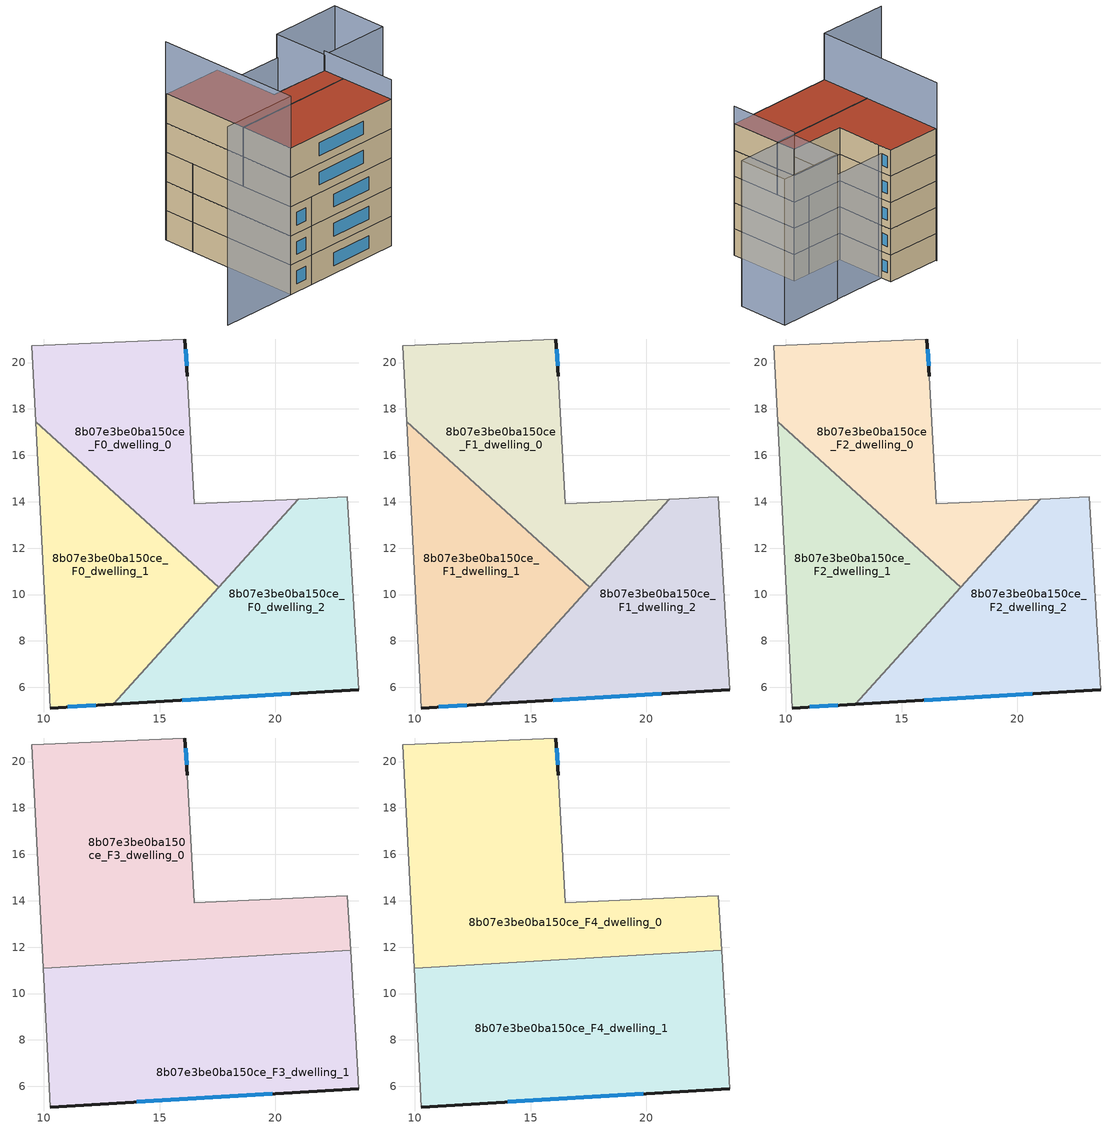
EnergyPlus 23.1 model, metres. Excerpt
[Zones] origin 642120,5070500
8b07e3be0ba150ce_F0_dwelling_0
 floor ground (EU_floor_Construction): 16.09,21.02 16.19,19.42 16.49,13.91 20.99,14.11 17.56,10.31 9.66,17.45 9.49,20.72 z0
 wall outside (EU_wall_Construction): 16.19,19.42 16.09,21.02 z0:3
 wall adiabatic (EU_wall_Construction): 16.09,21.02 9.49,20.72 9.66,17.45 / 20.99,14.11 16.49,13.91 16.19,19.42 z0:3
 wall to 8b07e3be0ba150ce_F0_dwelling_1 (EU_wall_Construction): 9.66,17.45 17.56,10.31 z0:3
 wall to 8b07e3be0ba150ce_F0_dwelling_2 (EU_wall_Construction): 17.56,10.31 20.99,14.11 z0:3
 window (EU_Window_Construction): 16.16,19.86 16.12,20.57 z0.84:2.16
8b07e3be0ba150ce_F0_dwelling_1
 floor ground (EU_floor_Construction): 17.56,10.31 13.01,5.27 10.28,5.11 9.66,17.45 z0
 wall outside (EU_wall_Construction): 10.28,5.11 13.01,5.27 z0:3
 wall adiabatic (EU_wall_Construction): 9.66,17.45 10.28,5.11 z0:3
 wall to 8b07e3be0ba150ce_F0_dwelling_2 (EU_wall_Construction): 13.01,5.27 17.56,10.31 z0:3
 window (EU_Window_Construction): 11.05,5.15 12.24,5.22 z0.84:2.16
8b07e3be0ba150ce_F0_dwelling_2
 floor ground (EU_floor_Construction): 23.1,14.21 23.59,5.9 13.01,5.27 20.99,14.11 z0
 wall outside (EU_wall_Construction): 13.01,5.27 23.59,5.9 z0:3
 wall adiabatic (EU_wall_Construction): 23.59,5.9 23.1,14.21 20.99,14.11 z0:3
 window (EU_Window_Construction): 15.97,5.45 20.63,5.73 z0.84:2.16
8b07e3be0ba150ce_F1_dwelling_0
 floor to 8b07e3be0ba150ce_F0_dwelling_0 (EU_floor_Construction): 16.09,21.02 16.19,19.42 16.49,13.91 20.99,14.11 17.56,10.31 9.66,17.45 9.49,20.72 z3
 wall outside (EU_wall_Construction): 16.19,19.42 16.09,21.02 z3:6
 wall adiabatic (EU_wall_Construction): 16.09,21.02 9.49,20.72 9.66,17.45 / 20.99,14.11 16.49,13.91 16.19,19.42 z3:6
 wall to 8b07e3be0ba150ce_F1_dwelling_1 (EU_wall_Construction): 9.66,17.45 17.56,10.31 z3:6
 wall to 8b07e3be0ba150ce_F1_dwelling_2 (EU_wall_Construction): 17.56,10.31 20.99,14.11 z3:6
 window (EU_Window_Construction): 16.16,19.86 16.12,20.57 z3.84:5.16
8b07e3be0ba150ce_F1_dwelling_1
 floor to 8b07e3be0ba150ce_F0_dwelling_1 (EU_floor_Construction): 17.56,10.31 13.01,5.27 10.28,5.11 9.66,17.45 z3
 wall outside (EU_wall_Construction): 10.28,5.11 13.01,5.27 z3:6
 wall adiabatic (EU_wall_Construction): 9.66,17.45 10.28,5.11 z3:6
 wall to 8b07e3be0ba150ce_F1_dwelling_2 (EU_wall_Construction): 13.01,5.27 17.56,10.31 z3:6
 window (EU_Window_Construction): 11.05,5.15 12.24,5.22 z3.84:5.16
8b07e3be0ba150ce_F1_dwelling_2
 floor to 8b07e3be0ba150ce_F0_dwelling_2 (EU_floor_Construction): 23.1,14.21 23.59,5.9 13.01,5.27 20.99,14.11 z3
 wall outside (EU_wall_Construction): 13.01,5.27 23.59,5.9 z3:6
 wall adiabatic (EU_wall_Construction): 23.59,5.9 23.1,14.21 20.99,14.11 z3:6
 window (EU_Window_Construction): 15.97,5.45 20.63,5.73 z3.84:5.16
8b07e3be0ba150ce_F2_dwelling_0
 floor to 8b07e3be0ba150ce_F1_dwelling_0 (EU_floor_Construction): 16.09,21.02 16.19,19.42 16.49,13.91 20.99,14.11 17.56,10.31 9.66,17.45 9.49,20.72 z6
 wall outside (EU_wall_Construction): 16.19,19.42 16.09,21.02 z6:9
 wall adiabatic (EU_wall_Construction): 16.09,21.02 9.49,20.72 9.66,17.45 / 20.99,14.11 16.49,13.91 16.19,19.42 z6:9
 wall to 8b07e3be0ba150ce_F2_dwelling_1 (EU_wall_Construction): 9.66,17.45 17.56,10.31 z6:9
 wall to 8b07e3be0ba150ce_F2_dwelling_2 (EU_wall_Construction): 17.56,10.31 20.99,14.11 z6:9
 window (EU_Window_Construction): 16.16,19.86 16.12,20.57 z6.84:8.16
8b07e3be0ba150ce_F2_dwelling_1
 floor to 8b07e3be0ba150ce_F1_dwelling_1 (EU_floor_Construction): 17.56,10.31 13.01,5.27 10.28,5.11 9.66,17.45 z6
 wall outside (EU_wall_Construction): 10.28,5.11 13.01,5.27 z6:9
 wall adiabatic (EU_wall_Construction): 9.66,17.45 10.28,5.11 z6:9
 wall to 8b07e3be0ba150ce_F2_dwelling_2 (EU_wall_Construction): 13.01,5.27 17.56,10.31 z6:9
 window (EU_Window_Construction): 11.05,5.15 12.24,5.22 z6.84:8.16
8b07e3be0ba150ce_F2_dwelling_2
 floor to 8b07e3be0ba150ce_F1_dwelling_2 (EU_floor_Construction): 23.1,14.21 23.59,5.9 13.01,5.27 20.99,14.11 z6
 wall outside (EU_wall_Construction): 13.01,5.27 23.59,5.9 z6:9
 wall adiabatic (EU_wall_Construction): 23.59,5.9 23.1,14.21 20.99,14.11 z6:9
 window (EU_Window_Construction): 15.97,5.45 20.63,5.73 z6.84:8.16
8b07e3be0ba150ce_F3_dwelling_0
 floor to 8b07e3be0ba150ce_F2_dwelling_0 (EU_floor_Construction): 16.09,21.02 16.19,19.42 16.49,13.91 20.99,14.11 18.72,11.6 16.29,11.46 9.66,17.45 9.49,20.72 z9
 floor to 8b07e3be0ba150ce_F2_dwelling_1 (EU_floor_Construction): 16.29,11.46 9.98,11.08 9.66,17.45 z9
 floor to 8b07e3be0ba150ce_F2_dwelling_2 (EU_floor_Construction): 23.1,14.21 23.24,11.87 18.72,11.6 20.99,14.11 z9
 wall outside (EU_wall_Construction): 16.19,19.42 16.09,21.02 z9:12
 wall adiabatic (EU_wall_Construction): 23.24,11.87 23.1,14.21 16.49,13.91 16.19,19.42 / 16.09,21.02 9.49,20.72 9.98,11.08 z9:12
 wall to 8b07e3be0ba150ce_F3_dwelling_1 (EU_wall_Construction): 9.98,11.08 23.24,11.87 z9:12
 window (EU_Window_Construction): 16.16,19.86 16.12,20.57 z9.84:11.16
8b07e3be0ba150ce_F3_dwelling_1
 floor to 8b07e3be0ba150ce_F2_dwelling_1 (EU_floor_Construction): 17.56,10.31 13.01,5.27 10.28,5.11 9.98,11.08 16.29,11.46 z9
 floor to 8b07e3be0ba150ce_F2_dwelling_2 (EU_floor_Construction): 23.24,11.87 23.59,5.9 13.01,5.27 18.72,11.6 z9
 floor to 8b07e3be0ba150ce_F2_dwelling_0 (EU_floor_Construction): 18.72,11.6 17.56,10.31 16.29,11.46 z9
 wall outside (EU_wall_Construction): 10.28,5.11 23.59,5.9 z9:12
 wall adiabatic (EU_wall_Construction): 23.59,5.9 23.24,11.87 / 9.98,11.08 10.28,5.11 z9:12
 window (EU_Window_Construction): 14.01,5.33 19.86,5.68 z9.84:11.16
8b07e3be0ba150ce_F4_dwelling_0
 floor to 8b07e3be0ba150ce_F3_dwelling_0 (EU_floor_Construction): 23.1,14.21 23.24,11.87 9.98,11.08 9.49,20.72 16.09,21.02 16.19,19.42 16.49,13.91 z12
 wall outside (EU_wall_Construction): 16.19,19.42 16.09,21.02 z12:15
 wall adiabatic (EU_wall_Construction): 23.24,11.87 23.1,14.21 16.49,13.91 16.19,19.42 / 16.09,21.02 9.49,20.72 9.98,11.08 z12:15
 wall to 8b07e3be0ba150ce_F4_dwelling_1 (EU_wall_Construction): 9.98,11.08 23.24,11.87 z12:15
 window (EU_Window_Construction): 16.16,19.86 16.12,20.57 z12.84:14.16
 roof outside (EU_roof_Construction): 23.24,11.87 23.1,14.21 16.49,13.91 16.19,19.42 16.09,21.02 9.49,20.72 9.98,11.08 z15
8b07e3be0ba150ce_F4_dwelling_1
 floor to 8b07e3be0ba150ce_F3_dwelling_1 (EU_floor_Construction): 23.24,11.87 23.59,5.9 10.28,5.11 9.98,11.08 z12
 wall outside (EU_wall_Construction): 10.28,5.11 23.59,5.9 z12:15
 wall adiabatic (EU_wall_Construction): 23.59,5.9 23.24,11.87 / 9.98,11.08 10.28,5.11 z12:15
 window (EU_Window_Construction): 14.01,5.33 19.86,5.68 z12.84:14.16
 roof outside (EU_roof_Construction): 23.59,5.9 23.24,11.87 9.98,11.08 10.28,5.11 z15
shading: 9.49,20.84 10.28,5.11 / 10.28,5.11 1.98,4.69 z0:20.3; 23.58,5.9 23.09,14.24 z0:17; 30.76,14.61 23.1,14.21 / 23.1,14.21 22.78,20.21 / 22.78,20.21 30.45,20.61 / 30.45,20.61 30.76,14.61 z0:16.6; 22.8,20.11 23.1,14.21 / 23.1,14.21 16.47,13.87 / 16.47,13.87 16.17,19.78 / 16.17,19.78 22.8,20.11 z0:14.2
[Building]
EU S2 Campaign: North Axis=0; Terrain=City; Solar Distribution=FullExterior
[Site:Location]
Lyon-Bron: Latitude=45.75; Longitude=5; Time Zone=1; Elevation=198
[SizingPeriod:WeatherFileDays]
AnnualSizingPeriod: Begin Month=1; Begin Day of Month=1; End Month=12; End Day of Month=31; Day of Week for Start Day=Monday; Use Weather File Daylight Saving Period=No; Use Weather File Rain and Snow Indicators=No
[MATERIAL]
EU_InternalMass_Material: Roughness=MediumRough; Thickness=0.1; Conductivity=1; Density=1800; Specific Heat=900; Thermal Absorptance=0.9; Solar Absorptance=0.7; Visible Absorptance=0.7
[MATERIAL:NOMASS] Roughness=MediumRough; Thermal Absorptance=0.9; Solar Absorptance=0.7; Visible Absorptance=0.7
Name | Thermal Resistance
EU_wall_NoMass | 0.776494
EU_roof_NoMass | 0.486893
EU_floor_NoMass | 0.421597
[WINDOWMATERIAL:SIMPLEGLAZINGSYSTEM]
EU_Window_SimpleGlazing: UFactor=4.24961; Solar Heat Gain Coefficient=0.83; Visible Transmittance=0.83
[CONSTRUCTION]
EU_wall_Construction: EU_wall_NoMass
EU_roof_Construction: EU_roof_NoMass
EU_floor_Construction: EU_floor_NoMass
EU_Window_Construction: EU_Window_SimpleGlazing
EU_InternalMass_Construction: EU_InternalMass_Material
[ZONE] Type=1; Multiplier=1; Ceiling Height=autocalculate; Floor Area=autocalculate; Part of Total Floor Area=Yes
Name | Volume
8b07e3be0ba150ce_F0_dwelling_0; 8b07e3be0ba150ce_F1_dwelling_0; 8b07e3be0ba150ce_F2_dwelling_0 | 159.134
8b07e3be0ba150ce_F3_dwelling_0; 8b07e3be0ba150ce_F4_dwelling_0 | 238.707
8b07e3be0ba150ce_F0_dwelling_1; 8b07e3be0ba150ce_F1_dwelling_1; 8b07e3be0ba150ce_F2_dwelling_1 | 159.122
8b07e3be0ba150ce_F3_dwelling_1; 8b07e3be0ba150ce_F4_dwelling_1 | 238.718
8b07e3be0ba150ce_F0_dwelling_2; 8b07e3be0ba150ce_F1_dwelling_2; 8b07e3be0ba150ce_F2_dwelling_2 | 159.147
[INTERNALMASS] Construction=EU_InternalMass_Construction
Name | Zone or ZoneList | Surface Area
8b07e3be0ba150ce_F0_dwelling_0_EU_InternalMass | 8b07e3be0ba150ce_F0_dwelling_0 | 53.0444
8b07e3be0ba150ce_F0_dwelling_1_EU_InternalMass | 8b07e3be0ba150ce_F0_dwelling_1 | 53.043
8b07e3be0ba150ce_F0_dwelling_2_EU_InternalMass | 8b07e3be0ba150ce_F0_dwelling_2 | 53.0491
8b07e3be0ba150ce_F1_dwelling_0_EU_InternalMass | 8b07e3be0ba150ce_F1_dwelling_0 | 53.0444
8b07e3be0ba150ce_F1_dwelling_1_EU_InternalMass | 8b07e3be0ba150ce_F1_dwelling_1 | 53.043
8b07e3be0ba150ce_F1_dwelling_2_EU_InternalMass | 8b07e3be0ba150ce_F1_dwelling_2 | 53.0491
8b07e3be0ba150ce_F2_dwelling_0_EU_InternalMass | 8b07e3be0ba150ce_F2_dwelling_0 | 53.0444
8b07e3be0ba150ce_F2_dwelling_1_EU_InternalMass | 8b07e3be0ba150ce_F2_dwelling_1 | 53.043
8b07e3be0ba150ce_F2_dwelling_2_EU_InternalMass | 8b07e3be0ba150ce_F2_dwelling_2 | 53.0491
8b07e3be0ba150ce_F3_dwelling_0_EU_InternalMass | 8b07e3be0ba150ce_F3_dwelling_0 | 79.5687
8b07e3be0ba150ce_F3_dwelling_1_EU_InternalMass | 8b07e3be0ba150ce_F3_dwelling_1 | 79.5725
8b07e3be0ba150ce_F4_dwelling_0_EU_InternalMass | 8b07e3be0ba150ce_F4_dwelling_0 | 79.5687
8b07e3be0ba150ce_F4_dwelling_1_EU_InternalMass | 8b07e3be0ba150ce_F4_dwelling_1 | 79.5725
[OTHEREQUIPMENT] Fuel Type=Electricity; Design Level Calculation Method=Watts/Area; Power per Zone Floor Area=1; Fraction Latent=0; Fraction Radiant=0; Fraction Lost=0; Carbon Dioxide Generation Rate=0; EndUse Subcategory=EU_Step8_InternalGains
Name | Zone or ZoneList or Space or SpaceList | Schedule
EU_Step8_InternalGain_8b07e3be0ba150ce_F0_dwelling_0_f000 | 8b07e3be0ba150ce_F0_dwelling_0 | EU_Step8_GainSchedule_8b07e3be0ba150ce_F0_dwelling_0_f000
EU_Step8_InternalGain_8b07e3be0ba150ce_F0_dwelling_1_f000 | 8b07e3be0ba150ce_F0_dwelling_1 | EU_Step8_GainSchedule_8b07e3be0ba150ce_F0_dwelling_1_f000
EU_Step8_InternalGain_8b07e3be0ba150ce_F0_dwelling_2_f000 | 8b07e3be0ba150ce_F0_dwelling_2 | EU_Step8_GainSchedule_8b07e3be0ba150ce_F0_dwelling_2_f000
EU_Step8_InternalGain_8b07e3be0ba150ce_F1_dwelling_0_f000 | 8b07e3be0ba150ce_F1_dwelling_0 | EU_Step8_GainSchedule_8b07e3be0ba150ce_F1_dwelling_0_f000
EU_Step8_InternalGain_8b07e3be0ba150ce_F1_dwelling_1_f000 | 8b07e3be0ba150ce_F1_dwelling_1 | EU_Step8_GainSchedule_8b07e3be0ba150ce_F1_dwelling_1_f000
EU_Step8_InternalGain_8b07e3be0ba150ce_F1_dwelling_2_f000 | 8b07e3be0ba150ce_F1_dwelling_2 | EU_Step8_GainSchedule_8b07e3be0ba150ce_F1_dwelling_2_f000
EU_Step8_InternalGain_8b07e3be0ba150ce_F2_dwelling_0_f000 | 8b07e3be0ba150ce_F2_dwelling_0 | EU_Step8_GainSchedule_8b07e3be0ba150ce_F2_dwelling_0_f000
EU_Step8_InternalGain_8b07e3be0ba150ce_F2_dwelling_1_f000 | 8b07e3be0ba150ce_F2_dwelling_1 | EU_Step8_GainSchedule_8b07e3be0ba150ce_F2_dwelling_1_f000
EU_Step8_InternalGain_8b07e3be0ba150ce_F2_dwelling_2_f000 | 8b07e3be0ba150ce_F2_dwelling_2 | EU_Step8_GainSchedule_8b07e3be0ba150ce_F2_dwelling_2_f000
EU_Step8_InternalGain_8b07e3be0ba150ce_F3_dwelling_0_f000 | 8b07e3be0ba150ce_F3_dwelling_0 | EU_Step8_GainSchedule_8b07e3be0ba150ce_F3_dwelling_0_f000
EU_Step8_InternalGain_8b07e3be0ba150ce_F3_dwelling_1_f000 | 8b07e3be0ba150ce_F3_dwelling_1 | EU_Step8_GainSchedule_8b07e3be0ba150ce_F3_dwelling_1_f000
EU_Step8_InternalGain_8b07e3be0ba150ce_F4_dwelling_0_f000 | 8b07e3be0ba150ce_F4_dwelling_0 | EU_Step8_GainSchedule_8b07e3be0ba150ce_F4_dwelling_0_f000
EU_Step8_InternalGain_8b07e3be0ba150ce_F4_dwelling_1_f000 | 8b07e3be0ba150ce_F4_dwelling_1 | EU_Step8_GainSchedule_8b07e3be0ba150ce_F4_dwelling_1_f000
[ZONEVENTILATION:DESIGNFLOWRATE] Schedule=EU_AlwaysOn; Design Flow Rate Calculation Method=AirChanges/Hour; Air Changes per Hour=0.693814; Ventilation Type=Natural; Fan Pressure Rise=0; Fan Total Efficiency=1; Constant Term Coefficient=1; Temperature Term Coefficient=0; Velocity Term Coefficient=0; Velocity Squared Term Coefficient=0; Minimum Indoor Temperature=-100; Maximum Indoor Temperature=100; Delta Temperature=-100; Minimum Outdoor Temperature=-100; Maximum Outdoor Temperature=100; Maximum Wind Speed=40
Name | Zone or ZoneList or Space or SpaceList
EU_ConstantAir_8b07e3be0ba150ce_F0_dwelling_0 | 8b07e3be0ba150ce_F0_dwelling_0
EU_ConstantAir_8b07e3be0ba150ce_F0_dwelling_1 | 8b07e3be0ba150ce_F0_dwelling_1
EU_ConstantAir_8b07e3be0ba150ce_F0_dwelling_2 | 8b07e3be0ba150ce_F0_dwelling_2
EU_ConstantAir_8b07e3be0ba150ce_F1_dwelling_0 | 8b07e3be0ba150ce_F1_dwelling_0
EU_ConstantAir_8b07e3be0ba150ce_F1_dwelling_1 | 8b07e3be0ba150ce_F1_dwelling_1
EU_ConstantAir_8b07e3be0ba150ce_F1_dwelling_2 | 8b07e3be0ba150ce_F1_dwelling_2
EU_ConstantAir_8b07e3be0ba150ce_F2_dwelling_0 | 8b07e3be0ba150ce_F2_dwelling_0
EU_ConstantAir_8b07e3be0ba150ce_F2_dwelling_1 | 8b07e3be0ba150ce_F2_dwelling_1
EU_ConstantAir_8b07e3be0ba150ce_F2_dwelling_2 | 8b07e3be0ba150ce_F2_dwelling_2
EU_ConstantAir_8b07e3be0ba150ce_F3_dwelling_0 | 8b07e3be0ba150ce_F3_dwelling_0
EU_ConstantAir_8b07e3be0ba150ce_F3_dwelling_1 | 8b07e3be0ba150ce_F3_dwelling_1
EU_ConstantAir_8b07e3be0ba150ce_F4_dwelling_0 | 8b07e3be0ba150ce_F4_dwelling_0
EU_ConstantAir_8b07e3be0ba150ce_F4_dwelling_1 | 8b07e3be0ba150ce_F4_dwelling_1
[HVACTEMPLATE:THERMOSTAT] Constant Heating Setpoint=20; Constant Cooling Setpoint=50
EU_HeatOnly_8b07e3be0ba150ce_F0_dwelling_0; EU_HeatOnly_8b07e3be0ba150ce_F0_dwelling_1; EU_HeatOnly_8b07e3be0ba150ce_F0_dwelling_2; EU_HeatOnly_8b07e3be0ba150ce_F1_dwelling_0; EU_HeatOnly_8b07e3be0ba150ce_F1_dwelling_1; EU_HeatOnly_8b07e3be0ba150ce_F1_dwelling_2; EU_HeatOnly_8b07e3be0ba150ce_F2_dwelling_0; EU_HeatOnly_8b07e3be0ba150ce_F2_dwelling_1; EU_HeatOnly_8b07e3be0ba150ce_F2_dwelling_2; EU_HeatOnly_8b07e3be0ba150ce_F3_dwelling_0; EU_HeatOnly_8b07e3be0ba150ce_F3_dwelling_1; EU_HeatOnly_8b07e3be0ba150ce_F4_dwelling_0; EU_HeatOnly_8b07e3be0ba150ce_F4_dwelling_1
[HVACTEMPLATE:ZONE:IDEALLOADSAIRSYSTEM] System Availability Schedule=EU_AlwaysOn; Maximum Heating Supply Air Temperature=50; Minimum Cooling Supply Air Temperature=13; Maximum Heating Supply Air Humidity Ratio=0.0156; Minimum Cooling Supply Air Humidity Ratio=0.0077; Heating Limit=NoLimit; Cooling Limit=NoLimit; Heating Availability Schedule=EU_AlwaysOn; Cooling Availability Schedule=EU_CoolingOff; Dehumidification Control Type=ConstantSensibleHeatRatio; Cooling Sensible Heat Ratio=0.7; Dehumidification Setpoint=60; Humidification Control Type=None; Humidification Setpoint=30; Outdoor Air Method=None; Outdoor Air Flow Rate per Person=0.00944; Outdoor Air Flow Rate per Zone Floor Area=0; Outdoor Air Flow Rate per Zone=0; Demand Controlled Ventilation Type=None; Outdoor Air Economizer Type=NoEconomizer; Heat Recovery Type=None; Sensible Heat Recovery Effectiveness=0.7; Latent Heat Recovery Effectiveness=0.65
Name | Template Thermostat
8b07e3be0ba150ce_F0_dwelling_0 | EU_HeatOnly_8b07e3be0ba150ce_F0_dwelling_0
8b07e3be0ba150ce_F0_dwelling_1 | EU_HeatOnly_8b07e3be0ba150ce_F0_dwelling_1
8b07e3be0ba150ce_F0_dwelling_2 | EU_HeatOnly_8b07e3be0ba150ce_F0_dwelling_2
8b07e3be0ba150ce_F1_dwelling_0 | EU_HeatOnly_8b07e3be0ba150ce_F1_dwelling_0
8b07e3be0ba150ce_F1_dwelling_1 | EU_HeatOnly_8b07e3be0ba150ce_F1_dwelling_1
8b07e3be0ba150ce_F1_dwelling_2 | EU_HeatOnly_8b07e3be0ba150ce_F1_dwelling_2
8b07e3be0ba150ce_F2_dwelling_0 | EU_HeatOnly_8b07e3be0ba150ce_F2_dwelling_0
8b07e3be0ba150ce_F2_dwelling_1 | EU_HeatOnly_8b07e3be0ba150ce_F2_dwelling_1
8b07e3be0ba150ce_F2_dwelling_2 | EU_HeatOnly_8b07e3be0ba150ce_F2_dwelling_2
8b07e3be0ba150ce_F3_dwelling_0 | EU_HeatOnly_8b07e3be0ba150ce_F3_dwelling_0
8b07e3be0ba150ce_F3_dwelling_1 | EU_HeatOnly_8b07e3be0ba150ce_F3_dwelling_1
8b07e3be0ba150ce_F4_dwelling_0 | EU_HeatOnly_8b07e3be0ba150ce_F4_dwelling_0
8b07e3be0ba150ce_F4_dwelling_1 | EU_HeatOnly_8b07e3be0ba150ce_F4_dwelling_1
[SIZING:ZONE] Zone Cooling Design Supply Air Temperature Input Method=SupplyAirTemperature; Zone Cooling Design Supply Air Temperature=13; Zone Heating Design Supply Air Temperature Input Method=SupplyAirTemperature; Zone Heating Design Supply Air Temperature=50; Zone Cooling Design Supply Air Humidity Ratio=0.008; Zone Heating Design Supply Air Humidity Ratio=0.008; Cooling Design Air Flow Method=DesignDay; Cooling Design Air Flow Rate=0; Cooling Minimum Air Flow per Zone Floor Area=0.000762; Cooling Minimum Air Flow=0; Cooling Minimum Air Flow Fraction=0.2; Heating Design Air Flow Method=DesignDay; Heating Design Air Flow Rate=0; Heating Maximum Air Flow per Zone Floor Area=0.002032; Heating Maximum Air Flow=0.141576; Heating Maximum Air Flow Fraction=0.3; Account for Dedicated Outdoor Air System=No; Dedicated Outdoor Air System Control Strategy=NeutralSupplyAir; Dedicated Outdoor Air Low Setpoint Temperature for Design=autosize; Dedicated Outdoor Air High Setpoint Temperature for Design=autosize; Zone Load Sizing Method=Sensible Load Only No Latent Load; Zone Latent Cooling Design Supply Air Humidity Ratio Input Method=HumidityRatioDifference; Zone Cooling Design Supply Air Humidity Ratio Difference=0.005; Zone Latent Heating Design Supply Air Humidity Ratio Input Method=HumidityRatioDifference; Zone Humidification Design Supply Air Humidity Ratio Difference=0.005
8b07e3be0ba150ce_F0_dwelling_0; 8b07e3be0ba150ce_F0_dwelling_1; 8b07e3be0ba150ce_F0_dwelling_2; 8b07e3be0ba150ce_F1_dwelling_0; 8b07e3be0ba150ce_F1_dwelling_1; 8b07e3be0ba150ce_F1_dwelling_2; 8b07e3be0ba150ce_F2_dwelling_0; 8b07e3be0ba150ce_F2_dwelling_1; 8b07e3be0ba150ce_F2_dwelling_2; 8b07e3be0ba150ce_F3_dwelling_0; 8b07e3be0ba150ce_F3_dwelling_1; 8b07e3be0ba150ce_F4_dwelling_0; 8b07e3be0ba150ce_F4_dwelling_1
[SCHEDULE:CONSTANT]
Name | Hourly Value
EU_AlwaysOn | 1
EU_CoolingOff | 0
[SCHEDULE:FILE] Column Number=1; Rows to Skip at Top=0; Number of Hours of Data=8760; Column Separator=Comma; Interpolate to Timestep=No; Minutes per Item=60; Adjust Schedule for Daylight Savings=Yes
Name | File
EU_Step8_GainSchedule_8b07e3be0ba150ce_F0_dwelling_0_f000 | ../../schedules/8b07e3be0ba150ce/8b07e3be0ba150ce_F0_dwelling_0_f000_gain.csv
EU_Step8_GainSchedule_8b07e3be0ba150ce_F0_dwelling_1_f000 | ../../schedules/8b07e3be0ba150ce/8b07e3be0ba150ce_F0_dwelling_1_f000_gain.csv
EU_Step8_GainSchedule_8b07e3be0ba150ce_F0_dwelling_2_f000 | ../../schedules/8b07e3be0ba150ce/8b07e3be0ba150ce_F0_dwelling_2_f000_gain.csv
EU_Step8_GainSchedule_8b07e3be0ba150ce_F1_dwelling_0_f000 | ../../schedules/8b07e3be0ba150ce/8b07e3be0ba150ce_F1_dwelling_0_f000_gain.csv
EU_Step8_GainSchedule_8b07e3be0ba150ce_F1_dwelling_1_f000 | ../../schedules/8b07e3be0ba150ce/8b07e3be0ba150ce_F1_dwelling_1_f000_gain.csv
EU_Step8_GainSchedule_8b07e3be0ba150ce_F1_dwelling_2_f000 | ../../schedules/8b07e3be0ba150ce/8b07e3be0ba150ce_F1_dwelling_2_f000_gain.csv
EU_Step8_GainSchedule_8b07e3be0ba150ce_F2_dwelling_0_f000 | ../../schedules/8b07e3be0ba150ce/8b07e3be0ba150ce_F2_dwelling_0_f000_gain.csv
EU_Step8_GainSchedule_8b07e3be0ba150ce_F2_dwelling_1_f000 | ../../schedules/8b07e3be0ba150ce/8b07e3be0ba150ce_F2_dwelling_1_f000_gain.csv
EU_Step8_GainSchedule_8b07e3be0ba150ce_F2_dwelling_2_f000 | ../../schedules/8b07e3be0ba150ce/8b07e3be0ba150ce_F2_dwelling_2_f000_gain.csv
EU_Step8_GainSchedule_8b07e3be0ba150ce_F3_dwelling_0_f000 | ../../schedules/8b07e3be0ba150ce/8b07e3be0ba150ce_F3_dwelling_0_f000_gain.csv
EU_Step8_GainSchedule_8b07e3be0ba150ce_F3_dwelling_1_f000 | ../../schedules/8b07e3be0ba150ce/8b07e3be0ba150ce_F3_dwelling_1_f000_gain.csv
EU_Step8_GainSchedule_8b07e3be0ba150ce_F4_dwelling_0_f000 | ../../schedules/8b07e3be0ba150ce/8b07e3be0ba150ce_F4_dwelling_0_f000_gain.csv
EU_Step8_GainSchedule_8b07e3be0ba150ce_F4_dwelling_1_f000 | ../../schedules/8b07e3be0ba150ce/8b07e3be0ba150ce_F4_dwelling_1_f000_gain.csv
